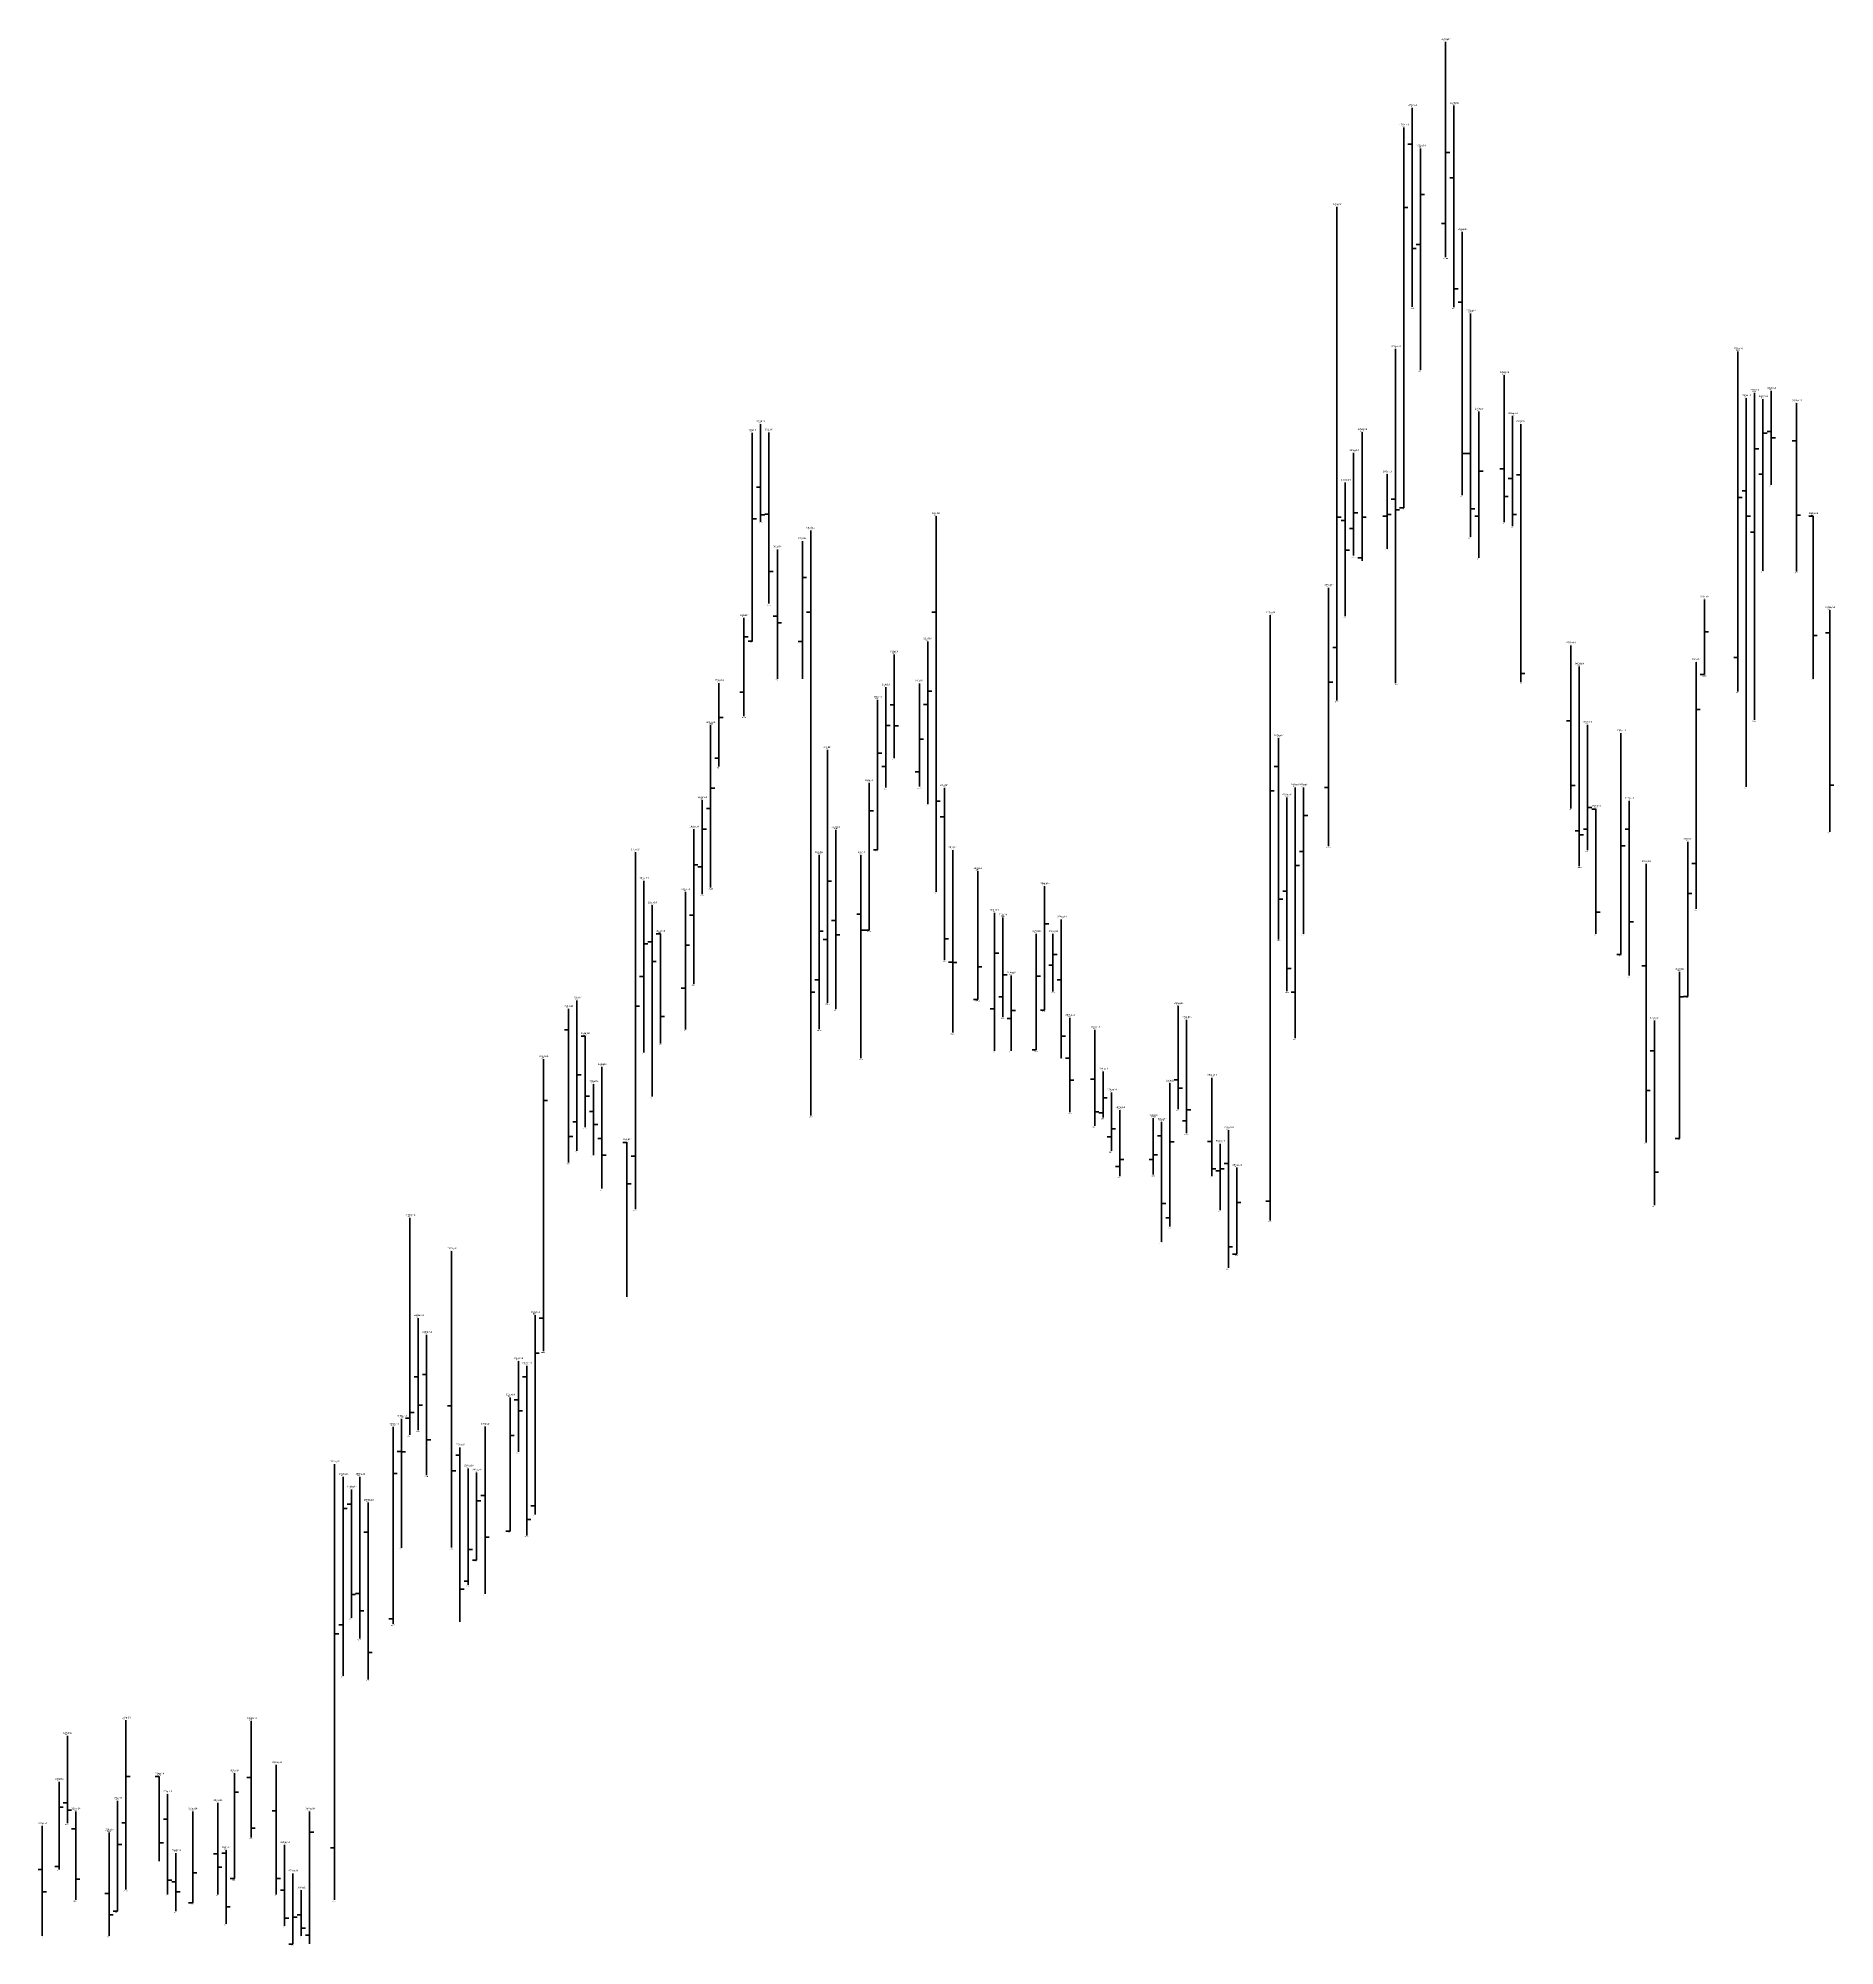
# Model space of a CAD drawing. Header units: inches. Extents: x 0 to 30000, y -20 to 2443.
# Drawn here: x 14562.5 to 14777.6, y 403.8 to 632.2 of the extents above; entities that cross this region are included whole.
import ezdxf

# ---------------------------------------------------------------- set-up
doc = ezdxf.new("R2010")
doc.units = ezdxf.units.IN
doc.header["$MEASUREMENT"] = 0
for name, color, linetype in [('DATE', 7, 'Continuous'), ('Graph', 7, 'Continuous'), ('Rate', 7, 'Continuous')]:
    doc.layers.add(name, color=color, linetype=linetype)
doc.styles.get("Standard").update_dxf_attribs({"font": 'arial.ttf'})

msp = doc.modelspace()

# ---------------------------------------------------------------- linework, layer by layer
at = {"layer": 'Graph', "color": 3, "lineweight": 35}
for p, q in [((14731, 631.75), (14731, 605.975)), ((14726, 621.5), (14726, 576)), ((14728, 619), (14728, 592.5)), ((14731, 618.5), (14731.5, 618.5)), ((14718, 612), (14718, 552.9)), ((14728, 613.475), (14728.5, 613.475)), ((14726, 611.925), (14726.5, 611.925)), ((14731, 610), (14730.5, 610)), ((14728, 607.5), (14727.5, 607.5)), ((14766, 594.7), (14766, 554)), ((14768, 589.75), (14768, 550.6)), ((14735, 587.5), (14735, 570)), ((14769, 589), (14769, 568.45)), ((14648, 584.95), (14648, 560)), ((14721, 585.05), (14721, 569.65)), ((14769, 584.925), (14769.5, 584.925)), ((14720, 582.55), (14720, 570.275)), ((14768, 583.05), (14768.5, 583.05)), ((14735, 580.375), (14735.5, 580.375)), ((14769, 580.025), (14768.5, 580.025)), ((14724, 580), (14724, 571.075)), ((14726, 576), (14725.5, 576)), ((14766, 577.2), (14766.5, 577.2)), ((14648, 574.65), (14648.5, 574.65)), ((14718, 574.875), (14718.5, 574.875)), ((14720, 573.5), (14719.5, 573.5)), ((14720, 575.4), (14720.5, 575.4)), ((14721, 574.85), (14721.5, 574.85)), ((14724, 575), (14723.5, 575)), ((14724, 575.175), (14724.5, 575.175)), ((14735, 575), (14734.5, 575)), ((14654, 572), (14654, 555.525)), ((14768, 573.05), (14767.5, 573.05)), ((14721, 570), (14720.5, 570)), ((14654, 567.625), (14654.5, 567.625)), ((14717, 566.4), (14717, 535.475)), ((14762, 565), (14762, 556.025)), ((14647, 562.8), (14647, 551.025)), ((14710, 563.125), (14710, 490.675)), ((14647, 560.55), (14647.5, 560.55)), ((14648, 560.025), (14647.5, 560.025)), ((14654, 560), (14653.5, 560)), ((14669, 560), (14669, 540.525)), ((14762, 561.15), (14762.5, 561.15)), ((14718, 559.25), (14717.5, 559.25)), ((14761, 557.5), (14761, 528)), ((14766, 558.075), (14765.5, 558.075)), ((14644, 555), (14644, 545)), ((14668, 554.95), (14668, 542.625)), ((14717, 555.125), (14717.5, 555.125)), ((14762, 556.025), (14761.5, 556.025)), ((14647, 553.9), (14646.5, 553.9)), ((14663, 553), (14663, 535.05)), ((14664, 554.5), (14664, 542.5)), ((14669, 554.05), (14669.5, 554.05)), ((14644, 550.9), (14644.5, 550.9)), ((14669, 552.45), (14668.5, 552.45)), ((14761, 551.85), (14761.5, 551.85)), ((14643, 549.975), (14643, 530.525)), ((14664, 549.925), (14664.5, 549.925)), ((14668, 548.275), (14668.5, 548.275)), ((14748, 550), (14748, 535)), ((14752, 549), (14752, 522.5)), ((14644, 546), (14643.5, 546)), ((14657, 547), (14657, 516.725)), ((14663, 546.6), (14663.5, 546.6)), ((14664, 545), (14663.5, 545)), ((14668, 544.4), (14667.5, 544.4)), ((14643, 542.425), (14643.5, 542.425)), ((14662, 543.05), (14662, 525.425)), ((14710, 542.125), (14710.5, 542.125)), ((14713, 542.5), (14713, 512.5)), ((14714, 542.5), (14714, 525)), ((14717, 542.5), (14716.5, 542.5)), ((14642, 541), (14642, 529.75)), ((14643, 540), (14642.5, 540)), ((14662, 539.725), (14662.5, 539.725)), ((14714, 539.15), (14714.5, 539.15)), ((14748, 540.1), (14748.5, 540.1)), ((14641, 537.5), (14641, 519)), ((14642, 537.5), (14642.5, 537.5)), ((14748, 537.5), (14747.5, 537.5)), ((14634, 534.75), (14634, 492.025)), ((14656, 534.425), (14656, 513.575)), ((14663, 535.05), (14662.5, 535.05)), ((14714, 534.85), (14713.5, 534.85)), ((14752, 535.525), (14752.5, 535.525)), ((14760, 536), (14760, 517.5)), ((14641, 533.25), (14641.5, 533.25)), ((14642, 533), (14641.5, 533)), ((14675, 532.5), (14675, 517.125)), ((14713, 533.15), (14713.5, 533.15)), ((14761, 533.4), (14760.5, 533.4)), ((14635, 531.325), (14635, 510.8)), ((14640, 530), (14640, 513.55)), ((14657, 531.275), (14657.5, 531.275)), ((14683, 530.7), (14683, 515.85)), ((14760, 529.825), (14760.5, 529.825)), ((14677, 527.5), (14677, 511)), ((14641, 527.225), (14640.5, 527.225)), ((14656, 525.3), (14656.5, 525.3)), ((14662, 525.425), (14661.5, 525.425)), ((14678, 526.95), (14678, 515.05)), ((14683, 526.2), (14683.5, 526.2)), ((14635, 523.8), (14635.5, 523.8)), ((14640, 523.65), (14640.5, 523.65)), ((14657, 524.3), (14656.5, 524.3)), ((14682, 525), (14682, 511.1)), ((14684, 524.975), (14684, 518.075)), ((14675, 521.025), (14675.5, 521.025)), ((14677, 522.675), (14677.5, 522.675)), ((14684, 521.25), (14683.5, 521.25)), ((14684, 522.525), (14684.5, 522.525)), ((14752, 522.5), (14751.5, 522.5)), ((14635, 519.9), (14634.5, 519.9)), ((14640, 518.5), (14639.5, 518.5)), ((14656, 519.5), (14655.5, 519.5)), ((14678, 520.075), (14678.5, 520.075)), ((14679, 520), (14679, 511)), ((14682, 519.925), (14682.5, 519.925)), ((14759, 520.45), (14759, 500.5)), ((14627, 517), (14627, 499)), ((14634, 516.325), (14634.5, 516.325)), ((14675, 517.125), (14674.5, 517.125)), ((14678, 517.45), (14677.5, 517.45)), ((14713, 518), (14712.5, 518)), ((14759, 517.45), (14759.5, 517.45)), ((14760, 517.5), (14759.5, 517.5)), ((14677, 516), (14676.5, 516)), ((14679, 514.85), (14678.5, 514.85)), ((14679, 515.8), (14679.5, 515.8)), ((14683, 515.85), (14682.5, 515.85)), ((14700, 514.7), (14700, 501.125)), ((14623, 510), (14623, 475.025)), ((14682, 511.1), (14681.5, 511.1)), ((14627, 508.125), (14627.5, 508.125)), ((14690, 508.5), (14690, 503)), ((14698, 507.1), (14698, 489.95)), ((14623, 505.05), (14623.5, 505.05)), ((14690, 505.35), (14690.5, 505.35)), ((14691, 506), (14691, 499)), ((14627, 502.5), (14626.5, 502.5)), ((14690, 503.55), (14689.5, 503.55)), ((14692, 503.9), (14692, 496)), ((14696, 502.925), (14696, 496.175)), ((14700, 502.6), (14699.5, 502.6)), ((14700, 503.925), (14700.5, 503.925)), ((14691, 500.675), (14690.5, 500.675)), ((14691, 501.65), (14691.5, 501.65)), ((14698, 500.1), (14698.5, 500.1)), ((14759, 500.5), (14758.5, 500.5)), ((14634, 498.375), (14633.5, 498.375)), ((14692, 497.975), (14692.5, 497.975)), ((14696, 497.975), (14695.5, 497.975)), ((14696, 498.525), (14696.5, 498.525)), ((14704, 499.85), (14704, 491.925)), ((14692, 497.15), (14691.5, 497.15)), ((14704, 496.6), (14703.5, 496.6)), ((14704, 496.85), (14704.5, 496.85)), ((14706, 497), (14706, 486.625)), ((14607, 491), (14607, 465)), ((14698, 491), (14697.5, 491)), ((14706, 492.825), (14706.5, 492.825)), ((14710, 493), (14709.5, 493)), ((14706, 486.625), (14705.5, 486.625)), ((14622, 479.35), (14622, 455.5)), ((14623, 479), (14622.5, 479)), ((14622, 474.8), (14622.5, 474.8)), ((14619, 469.5), (14619, 453.5)), ((14605, 465.975), (14605, 442.375)), ((14607, 467), (14606.5, 467)), ((14607, 467.7), (14607.5, 467.7)), ((14619, 464.925), (14619.5, 464.925)), ((14598, 461.5), (14598, 409.35)), ((14599, 460), (14599, 436.15)), ((14605, 460.4), (14605.5, 460.4)), ((14614, 461), (14614, 447.05)), ((14615, 460.5), (14615, 450)), ((14615, 457.1), (14615.5, 457.1)), ((14599, 456.2), (14599.5, 456.2)), ((14622, 456.5), (14621.5, 456.5)), ((14619, 453.5), (14618.5, 453.5)), ((14614, 451.3), (14614.5, 451.3)), ((14615, 450), (14614.5, 450)), ((14614, 447.5), (14613.5, 447.5)), ((14598, 441.2), (14598.5, 441.2)), ((14599, 442.275), (14598.5, 442.275)), ((14605, 442.975), (14604.5, 442.975)), ((14573, 430.85), (14573, 410.575)), ((14565, 423.5), (14565, 413)), ((14573, 424.125), (14573.5, 424.125)), ((14586, 424.5), (14586, 411.9)), ((14565, 420.45), (14565.5, 420.45)), ((14572, 421.2), (14572, 408)), ((14586, 422.25), (14586.5, 422.25)), ((14573, 418.575), (14572.5, 418.575)), ((14581, 419.95), (14581, 408.975)), ((14595, 419.95), (14595, 404.1)), ((14572, 415.975), (14572.5, 415.975)), ((14595, 417.45), (14595.5, 417.45)), ((14565, 413.35), (14564.5, 413.35)), ((14598, 415.6), (14597.5, 415.6)), ((14581, 412.575), (14581.5, 412.575)), ((14586, 411.9), (14585.5, 411.9)), ((14593, 412.5), (14593, 404.05)), ((14581, 409), (14580.5, 409)), ((14572, 408), (14571.5, 408)), ((14593, 407.3), (14593.5, 407.3)), ((14595, 405.125), (14594.5, 405.125)), ((14593, 404.05), (14592.5, 404.05))]:
    msp.add_line(p, q, dxfattribs=at)
at = {"layer": 'Graph', "color": 1, "lineweight": 35}
for p, q in [((14727, 623.85), (14727, 600.025)), ((14732, 624.125), (14732, 600)), ((14727, 619.5), (14726.5, 619.5)), ((14732, 615.5), (14731.5, 615.5)), ((14733, 609), (14733, 577.5)), ((14727, 607.025), (14727.5, 607.025)), ((14732, 602.2), (14732.5, 602.2)), ((14733, 600.6), (14732.5, 600.6)), ((14734, 599.25), (14734, 572.5)), ((14725, 595), (14725, 554.975)), ((14738, 591.875), (14738, 574.275)), ((14770, 590), (14770, 578.75)), ((14739, 586.975), (14739, 573.8)), ((14767, 589.1), (14767, 542.6)), ((14773, 588.5), (14773, 568.35)), ((14649, 586), (14649, 574.325)), ((14650, 585), (14650, 564.525)), ((14740, 586), (14740, 555.1)), ((14770, 585.1), (14769.5, 585.1)), ((14733, 582.475), (14733.5, 582.475)), ((14734, 582.5), (14733.5, 582.5)), ((14770, 584.375), (14770.5, 584.375)), ((14773, 584), (14772.5, 584)), ((14738, 580.65), (14737.5, 580.65)), ((14649, 578.475), (14648.5, 578.475)), ((14719, 579), (14719, 563)), ((14739, 579.5), (14738.5, 579.5)), ((14740, 579.95), (14739.5, 579.95)), ((14767, 578), (14766.5, 578)), ((14725, 577), (14724.5, 577)), ((14725, 575.75), (14725.5, 575.75)), ((14734, 575.875), (14734.5, 575.875)), ((14738, 577.35), (14738.5, 577.35)), ((14649, 575.125), (14649.5, 575.125)), ((14650, 575.225), (14649.5, 575.225)), ((14655, 573.25), (14655, 503.225)), ((14670, 575), (14670, 530)), ((14719, 574.45), (14718.5, 574.45)), ((14739, 575.175), (14739.5, 575.175)), ((14767, 574.975), (14767.5, 574.975)), ((14773, 575.1), (14773.5, 575.1)), ((14775, 575), (14774.5, 575)), ((14775, 575), (14775, 555.5)), ((14651, 571), (14651, 555.5)), ((14719, 570.9), (14719.5, 570.9)), ((14650, 568.375), (14650.5, 568.375)), ((14651, 563), (14650.5, 563)), ((14651, 562.2), (14651.5, 562.2)), ((14655, 563.5), (14654.5, 563.5)), ((14670, 563.5), (14669.5, 563.5)), ((14777, 563.75), (14777, 537.2)), ((14746, 559.5), (14746, 540)), ((14775, 560.7), (14775.5, 560.7)), ((14777, 561), (14776.5, 561)), ((14665, 558.425), (14665, 546.025)), ((14740, 556.15), (14740.5, 556.15)), ((14747, 557), (14747, 533.075)), ((14665, 552.4), (14664.5, 552.4)), ((14746, 550.5), (14745.5, 550.5)), ((14665, 549.9), (14665.5, 549.9)), ((14711, 548.4), (14711, 524.325)), ((14711, 545), (14710.5, 545)), ((14671, 542.45), (14671, 521.825)), ((14712, 541.3), (14712, 518.125)), ((14746, 542.75), (14746.5, 542.75)), ((14777, 542.775), (14777.5, 542.775)), ((14670, 540.875), (14670.5, 540.875)), ((14671, 539), (14670.5, 539)), ((14749, 539.9), (14748.5, 539.9)), ((14749, 539.95), (14749, 525)), ((14753, 540.9), (14753, 520)), ((14658, 537.45), (14658, 516)), ((14747, 537.3), (14746.5, 537.3)), ((14747, 536.825), (14747.5, 536.825)), ((14753, 537.5), (14752.5, 537.5)), ((14661, 534.4), (14661, 510.125)), ((14672, 535), (14672, 513.175)), ((14755, 533.35), (14755, 500)), ((14712, 530.1), (14711.5, 530.1)), ((14636, 528.4), (14636, 505.5)), ((14711, 529.125), (14711.5, 529.125)), ((14749, 527.6), (14749.5, 527.6)), ((14658, 526.6), (14657.5, 526.6)), ((14661, 527.35), (14660.5, 527.35)), ((14661, 525.425), (14661.5, 525.425)), ((14685, 526.7), (14685, 510.125)), ((14753, 526.425), (14753.5, 526.425)), ((14636, 524.025), (14635.5, 524.025)), ((14637, 525), (14636.5, 525)), ((14637, 525), (14637, 511.875)), ((14658, 524.875), (14658.5, 524.875)), ((14671, 524.4), (14671.5, 524.4)), ((14636, 521.675), (14636.5, 521.675)), ((14672, 521.6), (14671.5, 521.6)), ((14672, 521.575), (14672.5, 521.575)), ((14712, 520.825), (14712.5, 520.825)), ((14755, 521.15), (14754.5, 521.15)), ((14685, 519.5), (14684.5, 519.5)), ((14655, 518), (14655.5, 518)), ((14699, 516.35), (14699, 504)), ((14626, 516), (14626, 497.6)), ((14637, 515.1), (14637.5, 515.1)), ((14686, 514.95), (14686, 503.625)), ((14756, 514.6), (14756, 492.5)), ((14626, 513.5), (14625.5, 513.5)), ((14628, 512.75), (14627.5, 512.75)), ((14628, 512.75), (14628, 501.85)), ((14685, 512.75), (14685.5, 512.75)), ((14689, 513.5), (14689, 502)), ((14686, 510.1), (14685.5, 510.1)), ((14756, 510.975), (14755.5, 510.975)), ((14629, 507), (14629, 498.5)), ((14630, 509.05), (14630, 494.5)), ((14686, 507.475), (14686.5, 507.475)), ((14689, 507.6), (14688.5, 507.6)), ((14699, 507.5), (14698.5, 507.5)), ((14703, 507.75), (14703, 496)), ((14628, 505.55), (14628.5, 505.55)), ((14699, 506.525), (14699.5, 506.525)), ((14755, 506.25), (14755.5, 506.25)), ((14629, 503.725), (14628.5, 503.725)), ((14689, 503.675), (14689.5, 503.675)), ((14697, 502.475), (14697, 488.125)), ((14626, 500.725), (14626.5, 500.725)), ((14629, 502.175), (14629.5, 502.175)), ((14630, 500.5), (14629.5, 500.5)), ((14697, 500.8), (14696.5, 500.8)), ((14703, 500.125), (14702.5, 500.125)), ((14705, 501.5), (14705, 485)), ((14630, 498.475), (14630.5, 498.475)), ((14633, 500), (14632.5, 500)), ((14633, 500.05), (14633, 481.55)), ((14703, 496.875), (14703.5, 496.875)), ((14705, 497.5), (14704.5, 497.5)), ((14756, 496.45), (14756.5, 496.45)), ((14633, 495.05), (14633.5, 495.05)), ((14697, 492.7), (14697.5, 492.7)), ((14612, 487), (14612, 451.525)), ((14705, 487.525), (14705.5, 487.525)), ((14608, 479), (14608, 465.575)), ((14609, 477), (14609, 460.175)), ((14620, 473.85), (14620, 463)), ((14621, 473.275), (14621, 452.975)), ((14608, 471.975), (14607.5, 471.975)), ((14609, 472.25), (14608.5, 472.25)), ((14621, 471.95), (14620.5, 471.95)), ((14608, 468.55), (14608.5, 468.55)), ((14612, 468.475), (14611.5, 468.475)), ((14620, 469.225), (14619.5, 469.225)), ((14606, 466.925), (14606, 451.5)), ((14616, 466), (14616, 446)), ((14620, 467.875), (14620.5, 467.875)), ((14609, 464.425), (14609.5, 464.425)), ((14606, 463.025), (14605.5, 463.025)), ((14606, 463), (14606.5, 463)), ((14613, 462.575), (14612.5, 462.575)), ((14613, 463.5), (14613, 442.65)), ((14601, 460), (14601, 440.625)), ((14612, 460.7), (14612.5, 460.7)), ((14600, 456.725), (14599.5, 456.725)), ((14600, 458.475), (14600, 443.1)), ((14602, 456.9), (14602, 435.75)), ((14616, 457.775), (14615.5, 457.775)), ((14621, 454.9), (14621.5, 454.9)), ((14602, 453.35), (14601.5, 453.35)), ((14616, 452.775), (14616.5, 452.775)), ((14600, 445.925), (14600.5, 445.925)), ((14601, 446.025), (14600.5, 446.025)), ((14613, 446.525), (14613.5, 446.525)), ((14601, 443.95), (14601.5, 443.95)), ((14602, 438.975), (14602.5, 438.975)), ((14588, 430.75), (14588, 416.825)), ((14566, 429), (14566, 418.525)), ((14591, 425.5), (14591, 410)), ((14577, 424.125), (14576.5, 424.125)), ((14577, 424.125), (14577, 414)), ((14588, 424), (14587.5, 424)), ((14566, 420.95), (14565.5, 420.95)), ((14578, 422), (14578, 410)), ((14584, 420.95), (14584, 410)), ((14563, 418.2), (14563, 405.05)), ((14566, 420.075), (14566.5, 420.075)), ((14567, 419.95), (14567, 409.35)), ((14578, 419), (14577.5, 419)), ((14588, 417.95), (14588.5, 417.95)), ((14591, 420), (14590.5, 420)), ((14567, 417.85), (14566.5, 417.85)), ((14571, 417.425), (14571, 405.05)), ((14577, 416.175), (14577.5, 416.175)), ((14592, 415.925), (14592, 406.25)), ((14579, 414.95), (14579, 408)), ((14584, 414.85), (14583.5, 414.85)), ((14585, 414.95), (14584.5, 414.95)), ((14585, 415.3), (14585, 406.5)), ((14563, 413), (14562.5, 413)), ((14567, 411.85), (14567.5, 411.85)), ((14578, 411.7), (14578.5, 411.7)), ((14579, 411.5), (14578.5, 411.5)), ((14584, 413.25), (14584.5, 413.25)), ((14591, 411.925), (14591.5, 411.925)), ((14563, 410.325), (14563.5, 410.325)), ((14571, 410.125), (14570.5, 410.125)), ((14579, 410.3), (14579.5, 410.3)), ((14592, 410.525), (14591.5, 410.525)), ((14594, 410.5), (14594, 405.05)), ((14571, 407.575), (14571.5, 407.575)), ((14585, 408.5), (14585.5, 408.5)), ((14592, 407.175), (14592.5, 407.175)), ((14594, 407.575), (14593.5, 407.575)), ((14594, 405.975), (14594.5, 405.975))]:
    msp.add_line(p, q, dxfattribs=at)

# ---------------------------------------------------------------- texts
at = {"layer": 'DATE'}
for s, p in [('22Sep14', (14730.5, 632)), ('18Sep14', (14726.5, 624.1)), ('23Sep14', (14731.5, 624.375)), ('17Sep14', (14725.5, 621.75)), ('19Sep14', (14727.5, 619.25)), ('09Sep14', (14717.5, 612.25)), ('24Sep14', (14732.5, 609.25)), ('25Sep14', (14733.5, 599.5)), ('16Sep14', (14724.5, 595.25)), ('27Oct14', (14765.5, 594.95)), ('29Sep14', (14737.5, 592.125)), ('28Oct14', (14766.5, 589.35)), ('29Oct14', (14767.5, 590)), ('30Oct14', (14768.5, 589.25)), ('31Oct14', (14769.5, 590.25)), ('26Sep14', (14734.5, 587.75)), ('30Sep14', (14738.5, 587.225)), ('03Nov14', (14772.5, 588.75)), ('01Jul14', (14647.5, 585.2)), ('02Jul14', (14648.5, 586.25)), ('03Jul14', (14649.5, 585.25)), ('12Sep14', (14720.5, 585.3)), ('01Oct14', (14739.5, 586.25)), ('11Sep14', (14719.5, 582.8)), ('15Sep14', (14723.5, 580.25)), ('10Sep14', (14718.5, 579.25)), ('23Jul14', (14669.5, 575.25)), ('08Jul14', (14654.5, 573.5)), ('05Nov14', (14774.5, 575.25)), ('04Jul14', (14650.5, 571.25)), ('07Jul14', (14653.5, 572.25)), ('08Sep14', (14716.5, 566.65)), ('23Oct14', (14761.5, 565.25)), ('07Nov14', (14776.5, 564)), ('30Jun14', (14646.5, 563.05)), ('01Sep14', (14709.5, 563.375)), ('22Jul14', (14668.5, 560.25)), ('07Oct14', (14745.5, 559.75)), ('18Jul14', (14664.5, 558.675)), ('08Oct14', (14746.5, 557.25)), ('22Oct14', (14760.5, 557.75)), ('27Jun14', (14643.5, 555.25)), ('17Jul14', (14663.5, 554.75)), ('21Jul14', (14667.5, 555.2)), ('16Jul14', (14662.5, 553.25)), ('26Jun14', (14642.5, 550.225)), ('09Oct14', (14747.5, 550.25)), ('02Sep14', (14710.5, 548.65)), ('13Oct14', (14751.5, 549.25)), ('10Jul14', (14656.5, 547.25)), ('15Jul14', (14661.5, 543.3)), ('25Jun14', (14641.5, 541.25)), ('24Jul14', (14670.5, 542.7)), ('03Sep14', (14711.5, 541.55)), ('04Sep14', (14712.5, 542.75)), ('05Sep14', (14713.5, 542.75)), ('14Oct14', (14752.5, 541.15)), ('10Oct14', (14748.5, 540.2)), ('24Jun14', (14640.5, 537.75)), ('11Jul14', (14657.5, 537.7)), ('17Jun14', (14633.5, 535)), ('09Jul14', (14655.5, 534.675)), ('14Jul14', (14660.5, 534.65)), ('25Jul14', (14671.5, 535.25)), ('21Oct14', (14759.5, 536.25)), ('28Jul14', (14674.5, 532.75)), ('16Oct14', (14754.5, 533.6)), ('18Jun14', (14634.5, 531.575)), ('23Jun14', (14639.5, 530.25)), ('05Aug14', (14682.5, 530.95)), ('19Jun14', (14635.5, 528.65)), ('30Jul14', (14676.5, 527.75)), ('20Jun14', (14636.5, 525.25)), ('31Jul14', (14677.5, 527.2)), ('04Aug14', (14681.5, 525.25)), ('06Aug14', (14683.5, 525.225)), ('07Aug14', (14684.5, 526.95)), ('20Oct14', (14758.5, 520.7)), ('01Aug14', (14678.5, 520.25)), ('09Jun14', (14625.5, 516.25)), ('10Jun14', (14626.5, 517.25)), ('21Aug14', (14698.5, 516.6)), ('08Aug14', (14685.5, 515.2)), ('11Aug14', (14688.5, 513.75)), ('22Aug14', (14699.5, 514.95)), ('17Oct14', (14755.5, 514.85)), ('11Jun14', (14627.5, 513)), ('06Jun14', (14622.5, 510.25)), ('13Jun14', (14629.5, 509.3)), ('12Jun14', (14628.5, 507.25)), ('12Aug14', (14689.5, 508.75)), ('20Aug14', (14697.5, 507.35)), ('25Aug14', (14702.5, 508)), ('13Aug14', (14690.5, 506.25)), ('14Aug14', (14691.5, 504.15)), ('18Aug14', (14695.5, 503.175)), ('19Aug14', (14696.5, 502.725)), ('16Jun14', (14632.5, 500.3)), ('26Aug14', (14703.5, 500.1)), ('27Aug14', (14704.5, 501.75)), ('28Aug14', (14705.5, 497.25)), ('21May14', (14606.5, 491.25)), ('26May14', (14611.5, 487.25)), ('05Jun14', (14621.5, 479.6)), ('22May14', (14607.5, 479.25)), ('23May14', (14608.5, 477.25)), ('03Jun14', (14619.5, 474.1)), ('04Jun14', (14620.5, 473.525)), ('02Jun14', (14618.5, 469.75)), ('19May14', (14604.5, 466.225)), ('20May14', (14605.5, 467.175)), ('30May14', (14615.5, 466.25)), ('27May14', (14612.5, 463.75)), ('12May14', (14597.5, 461.75)), ('28May14', (14613.5, 461.25)), ('13May14', (14598.5, 460.25)), ('15May14', (14600.5, 460.25)), ('29May14', (14614.5, 460.75)), ('14May14', (14599.5, 458.725)), ('16May14', (14601.5, 457.15)), ('10Apr14', (14565.5, 429.25)), ('17Apr14', (14572.5, 431.1)), ('02May14', (14587.5, 431)), ('30Apr14', (14585.5, 424.75)), ('05May14', (14590.5, 425.75)), ('09Apr14', (14564.5, 423.75)), ('21Apr14', (14576.5, 424.375)), ('11Apr14', (14566.5, 420.2)), ('16Apr14', (14571.5, 421.45)), ('22Apr14', (14577.5, 422.25)), ('25Apr14', (14580.5, 420.2)), ('28Apr14', (14583.5, 421.2)), ('09May14', (14594.5, 420.2)), ('07Apr14', (14562.5, 418.45)), ('15Apr14', (14570.5, 417.675)), ('29Apr14', (14584.5, 415.55)), ('06May14', (14591.5, 416.175)), ('23Apr14', (14578.5, 415.2)), ('07May14', (14592.5, 412.75)), ('08May14', (14593.5, 410.75))]:
    msp.add_text(s, height=0.2, dxfattribs=at).set_placement(p)
at = {"layer": 'Rate'}
for s, p in [('1263.5', (14730.75, 631.85)), ('1247.7', (14726.75, 623.95)), ('1248.25', (14731.75, 624.225)), ('1243', (14725.75, 621.6)), ('1238', (14727.75, 619.1)), ('1224', (14717.75, 612.1)), ('1218', (14732.75, 609.1)), ('1211.95', (14730.75, 605.775)), ('1200.05', (14726.75, 599.825)), ('1200', (14731.75, 599.8)), ('1198.5', (14733.75, 599.35)), ('1190', (14724.75, 595.1)), ('1189.4', (14765.75, 594.8)), ('1185', (14727.75, 592.3)), ('1183.75', (14737.75, 591.975)), ('1178.2', (14766.75, 589.2)), ('1179.5', (14767.75, 589.85)), ('1178', (14768.75, 589.1)), ('1180', (14769.75, 590.1)), ('1175', (14734.75, 587.6)), ('1173.95', (14738.75, 587.075)), ('1177', (14772.75, 588.6)), ('1169.9', (14647.75, 585.05)), ('1172', (14648.75, 586.1)), ('1170', (14649.75, 585.1)), ('1170.1', (14720.75, 585.15)), ('1172', (14739.75, 586.1)), ('1165.1', (14719.75, 582.65)), ('1160', (14723.75, 580.1)), ('1158', (14718.75, 579.1)), ('1157.5', (14769.75, 578.55)), ('1152', (14725.75, 575.8)), ('1155', (14732.75, 577.3)), ('1148.65', (14648.75, 574.125)), ('1146.5', (14654.75, 573.35)), ('1150', (14669.75, 575.1)), ('1148.55', (14737.75, 574.075)), ('1147.6', (14738.75, 573.6)), ('1150', (14774.75, 575.1)), ('1142', (14650.75, 571.1)), ('1144', (14653.75, 572.1)), ('1142.15', (14723.75, 570.875)), ('1145', (14733.75, 572.3)), ('1140.55', (14719.75, 570.075)), ('1139.3', (14720.75, 569.45)), ('1140', (14734.75, 569.8)), ('1132.8', (14716.75, 566.5)), ('1136.9', (14768.75, 568.25)), ('1136.7', (14772.75, 568.15)), ('1129.05', (14649.75, 564.325)), ('1130', (14761.75, 565.1)), ('1125.6', (14646.75, 562.9)), ('1126.25', (14709.75, 563.225)), ('1126', (14718.75, 562.8)), ('1127.5', (14776.75, 563.85)), ('1120', (14647.75, 559.8)), ('1120', (14668.75, 560.1)), ('1119', (14745.75, 559.6)), ('1116.85', (14664.75, 558.525)), ('1114', (14746.75, 557.1)), ('1115', (14760.75, 557.6)), ('1110', (14643.75, 555.1)), ('1111', (14650.75, 555.3)), ('1111.05', (14653.75, 555.325)), ('1109.9', (14667.75, 555.05)), ('1110.2', (14739.75, 554.9)), ('1112.05', (14761.75, 555.825)), ('1111', (14774.75, 555.3)), ('1106', (14662.75, 553.1)), ('1109', (14663.75, 554.6)), ('1105.8', (14717.75, 552.7)), ('1109.95', (14724.75, 554.775)), ('1108', (14765.75, 553.8)), ('1102.05', (14646.75, 550.825)), ('1101.2', (14767.75, 550.4)), ('1099.95', (14642.75, 550.075)), ('1096.8', (14710.75, 548.5)), ('1100', (14747.75, 550.1)), ('1098', (14751.75, 549.1)), ('1094', (14656.75, 547.1)), ('1092.05', (14664.75, 545.825)), ('1090', (14643.75, 544.8)), ('1082', (14641.75, 541.1)), ('1086.1', (14661.75, 543.15)), ('1085', (14663.75, 542.3)), ('1085.25', (14667.75, 542.425)), ('1084.9', (14670.75, 542.55)), ('1082.6', (14711.75, 541.4)), ('1085', (14712.75, 542.6)), ('1085', (14713.75, 542.6)), ('1085.2', (14766.75, 542.4)), ('1081.05', (14668.75, 540.325)), ('1080', (14745.75, 539.8)), ('1079.9', (14748.75, 540.05)), ('1081.8', (14752.75, 541)), ('1075', (14640.75, 537.6)), ('1074.9', (14657.75, 537.55)), ('1074.4', (14776.75, 537)), ('1069.5', (14633.75, 534.85)), ('1068.85', (14655.75, 534.525)), ('1068.8', (14660.75, 534.5)), ('1070.1', (14662.75, 534.85)), ('1070', (14671.75, 535.1)), ('1070.95', (14716.75, 535.275)), ('1070', (14747.75, 534.8)), ('1072', (14759.75, 536.1)), ('1065', (14674.75, 532.6)), ('1066.15', (14746.75, 532.875)), ('1066.7', (14754.75, 533.45)), ('1062.65', (14634.75, 531.425)), ('1060', (14639.75, 530.1)), ('1061.05', (14642.75, 530.325)), ('1060', (14669.75, 529.8)), ('1061.4', (14682.75, 530.8)), ('1056.8', (14635.75, 528.5)), ('1059.5', (14641.75, 529.55)), ('1055', (14676.75, 527.6)), ('1056', (14760.75, 527.8)), ('1050.85', (14661.75, 525.225)), ('1053.9', (14677.75, 527.05)), ('1053.4', (14684.75, 526.8)), ('1050', (14636.75, 525.1)), ('1050', (14681.75, 525.1)), ('1049.95', (14683.75, 525.075)), ('1048.65', (14710.75, 524.125)), ('1050', (14713.75, 524.8)), ('1050', (14748.75, 524.8)), ('1043.65', (14670.75, 521.625)), ('1045', (14751.75, 522.3)), ('1040.9', (14758.75, 520.55)), ('1038', (14640.75, 518.8)), ('1040', (14678.75, 520.1)), ('1040', (14752.75, 519.8)), ('1032', (14625.75, 516.1)), ('1034', (14626.75, 517.1)), ('1033.45', (14656.75, 516.525)), ('1034.25', (14674.75, 516.925)), ('1036.15', (14683.75, 517.875)), ('1032.7', (14698.75, 516.45)), ('1036.25', (14711.75, 517.925)), ('1035', (14759.75, 517.3)), ('1032', (14657.75, 515.8)), ('1030.1', (14677.75, 514.85)), ('1031.7', (14682.75, 515.65)), ('1029.9', (14685.75, 515.05)), ('1029.4', (14699.75, 514.8)), ('1029.2', (14755.75, 514.7)), ('1025.5', (14627.75, 512.85)), ('1023.75', (14636.75, 511.675)), ('1027.1', (14639.75, 513.35)), ('1027.15', (14655.75, 513.375)), ('1026.35', (14671.75, 512.975)), ('1027', (14688.75, 513.6)), ('1025', (14712.75, 512.3)), ('1020', (14622.75, 510.1)), ('1018.1', (14629.75, 509.15)), ('1021.6', (14634.75, 510.6)), ('1020.25', (14660.75, 509.925)), ('1022', (14676.75, 510.8)), ('1022', (14678.75, 510.8)), ('1022.2', (14681.75, 510.9)), ('1020.25', (14684.75, 509.925)), ('1014', (14628.75, 507.1)), ('1017', (14689.75, 508.6)), ('1014.2', (14697.75, 507.2)), ('1015.5', (14702.75, 507.85)), ('1011', (14635.75, 505.3)), ('1012', (14690.75, 506.1)), ('1006.45', (14654.75, 503.025)), ('1007.25', (14685.75, 503.425)), ('1006', (14689.75, 502.8)), ('1007.8', (14691.75, 504)), ('1005.85', (14695.75, 503.025)), ('1004.95', (14696.75, 502.575)), ('1008', (14698.75, 503.8)), ('1003.7', (14627.75, 501.65)), ('1000.1', (14632.75, 500.15)), ('1004', (14688.75, 501.8)), ('1002.25', (14699.75, 500.925)), ('1003', (14704.75, 501.6)), ('1001', (14758.75, 500.3)), ('998', (14626.75, 498.8)), ('997', (14628.75, 498.3)), ('998', (14690.75, 498.8)), ('999.7', (14703.75, 499.95)), ('1000', (14754.75, 499.8)), ('995.2', (14625.75, 497.4)), ('992', (14691.75, 495.8)), ('992.35', (14695.75, 495.975)), ('992', (14702.75, 495.8)), ('994', (14705.75, 497.1)), ('989', (14629.75, 494.3)), ('982', (14606.75, 491.1)), ('984.05', (14633.75, 491.825)), ('983.85', (14703.75, 491.725)), ('985', (14755.75, 492.3)), ('979.9', (14697.75, 489.75)), ('981.35', (14709.75, 490.475)), ('974', (14611.75, 487.1)), ('976.25', (14696.75, 487.925)), ('973.25', (14705.75, 486.425)), ('970', (14704.75, 484.8)), ('958.7', (14621.75, 479.45)), ('963.1', (14632.75, 481.35)), ('958', (14607.75, 479.1)), ('954', (14608.75, 477.1)), ('947.7', (14619.75, 473.95)), ('946.55', (14620.75, 473.375)), ('950.05', (14622.75, 474.825)), ('939', (14618.75, 469.6)), ('931.95', (14604.75, 466.075)), ('933.85', (14605.75, 467.025)), ('932', (14615.75, 466.1)), ('930', (14606.75, 464.8)), ('931.15', (14607.75, 465.375)), ('927', (14612.75, 463.6)), ('923', (14597.75, 461.6)), ('926', (14619.75, 462.8)), ('920', (14598.75, 460.1)), ('920', (14600.75, 460.1)), ('920.35', (14608.75, 459.975)), ('922', (14613.75, 461.1)), ('921', (14614.75, 460.6)), ('916.95', (14599.75, 458.575)), ('913.8', (14601.75, 457)), ('911', (14621.75, 455.3)), ('907', (14618.75, 453.3)), ('905.95', (14620.75, 452.775)), ('903', (14605.75, 451.3)), ('903.05', (14611.75, 451.325)), ('900', (14614.75, 449.8)), ('894.1', (14613.75, 446.85)), ('892', (14615.75, 445.8)), ('886.2', (14599.75, 442.9)), ('884.75', (14604.75, 442.175)), ('885.3', (14612.75, 442.45)), ('881.25', (14600.75, 440.425)), ('872.3', (14598.75, 435.95)), ('871.5', (14601.75, 435.55)), ('861.7', (14572.75, 430.95)), ('861.5', (14587.75, 430.85)), ('858', (14565.75, 429.1)), ('851', (14590.75, 425.6)), ('847', (14564.75, 423.6)), ('848.25', (14576.75, 424.225)), ('849', (14585.75, 424.6)), ('842.4', (14571.75, 421.3)), ('844', (14577.75, 422.1)), ('841.9', (14583.75, 421.05)), ('836.4', (14562.75, 418.3)), ('837.05', (14565.75, 418.325)), ('839.9', (14566.75, 420.05)), ('839.9', (14580.75, 420.05)), ('839.9', (14594.75, 420.05)), ('834.85', (14570.75, 417.525)), ('833.65', (14587.75, 416.625)), ('831.85', (14591.75, 416.025)), ('828', (14576.75, 413.8)), ('829.9', (14578.75, 415.05)), ('830.6', (14584.75, 415.4)), ('826', (14564.75, 412.8)), ('823.8', (14585.75, 411.7)), ('825', (14592.75, 412.6)), ('818.7', (14566.75, 409.15)), ('821.15', (14572.75, 410.375)), ('820', (14577.75, 409.8)), ('817.95', (14580.75, 408.775)), ('820', (14583.75, 409.8)), ('820', (14590.75, 409.8)), ('821', (14593.75, 410.6)), ('818.7', (14597.75, 409.15)), ('816', (14571.75, 407.8)), ('816', (14578.75, 407.8)), ('810.1', (14562.75, 404.85)), ('810.1', (14570.75, 404.85)), ('813', (14584.75, 406.3)), ('812.5', (14591.75, 406.05)), ('810.1', (14593.75, 404.85)), ('808.1', (14592.75, 403.85)), ('808.2', (14594.75, 403.9))]:
    msp.add_text(s, height=0.1, dxfattribs=at).set_placement(p)

doc.saveas('drawing.dxf')
